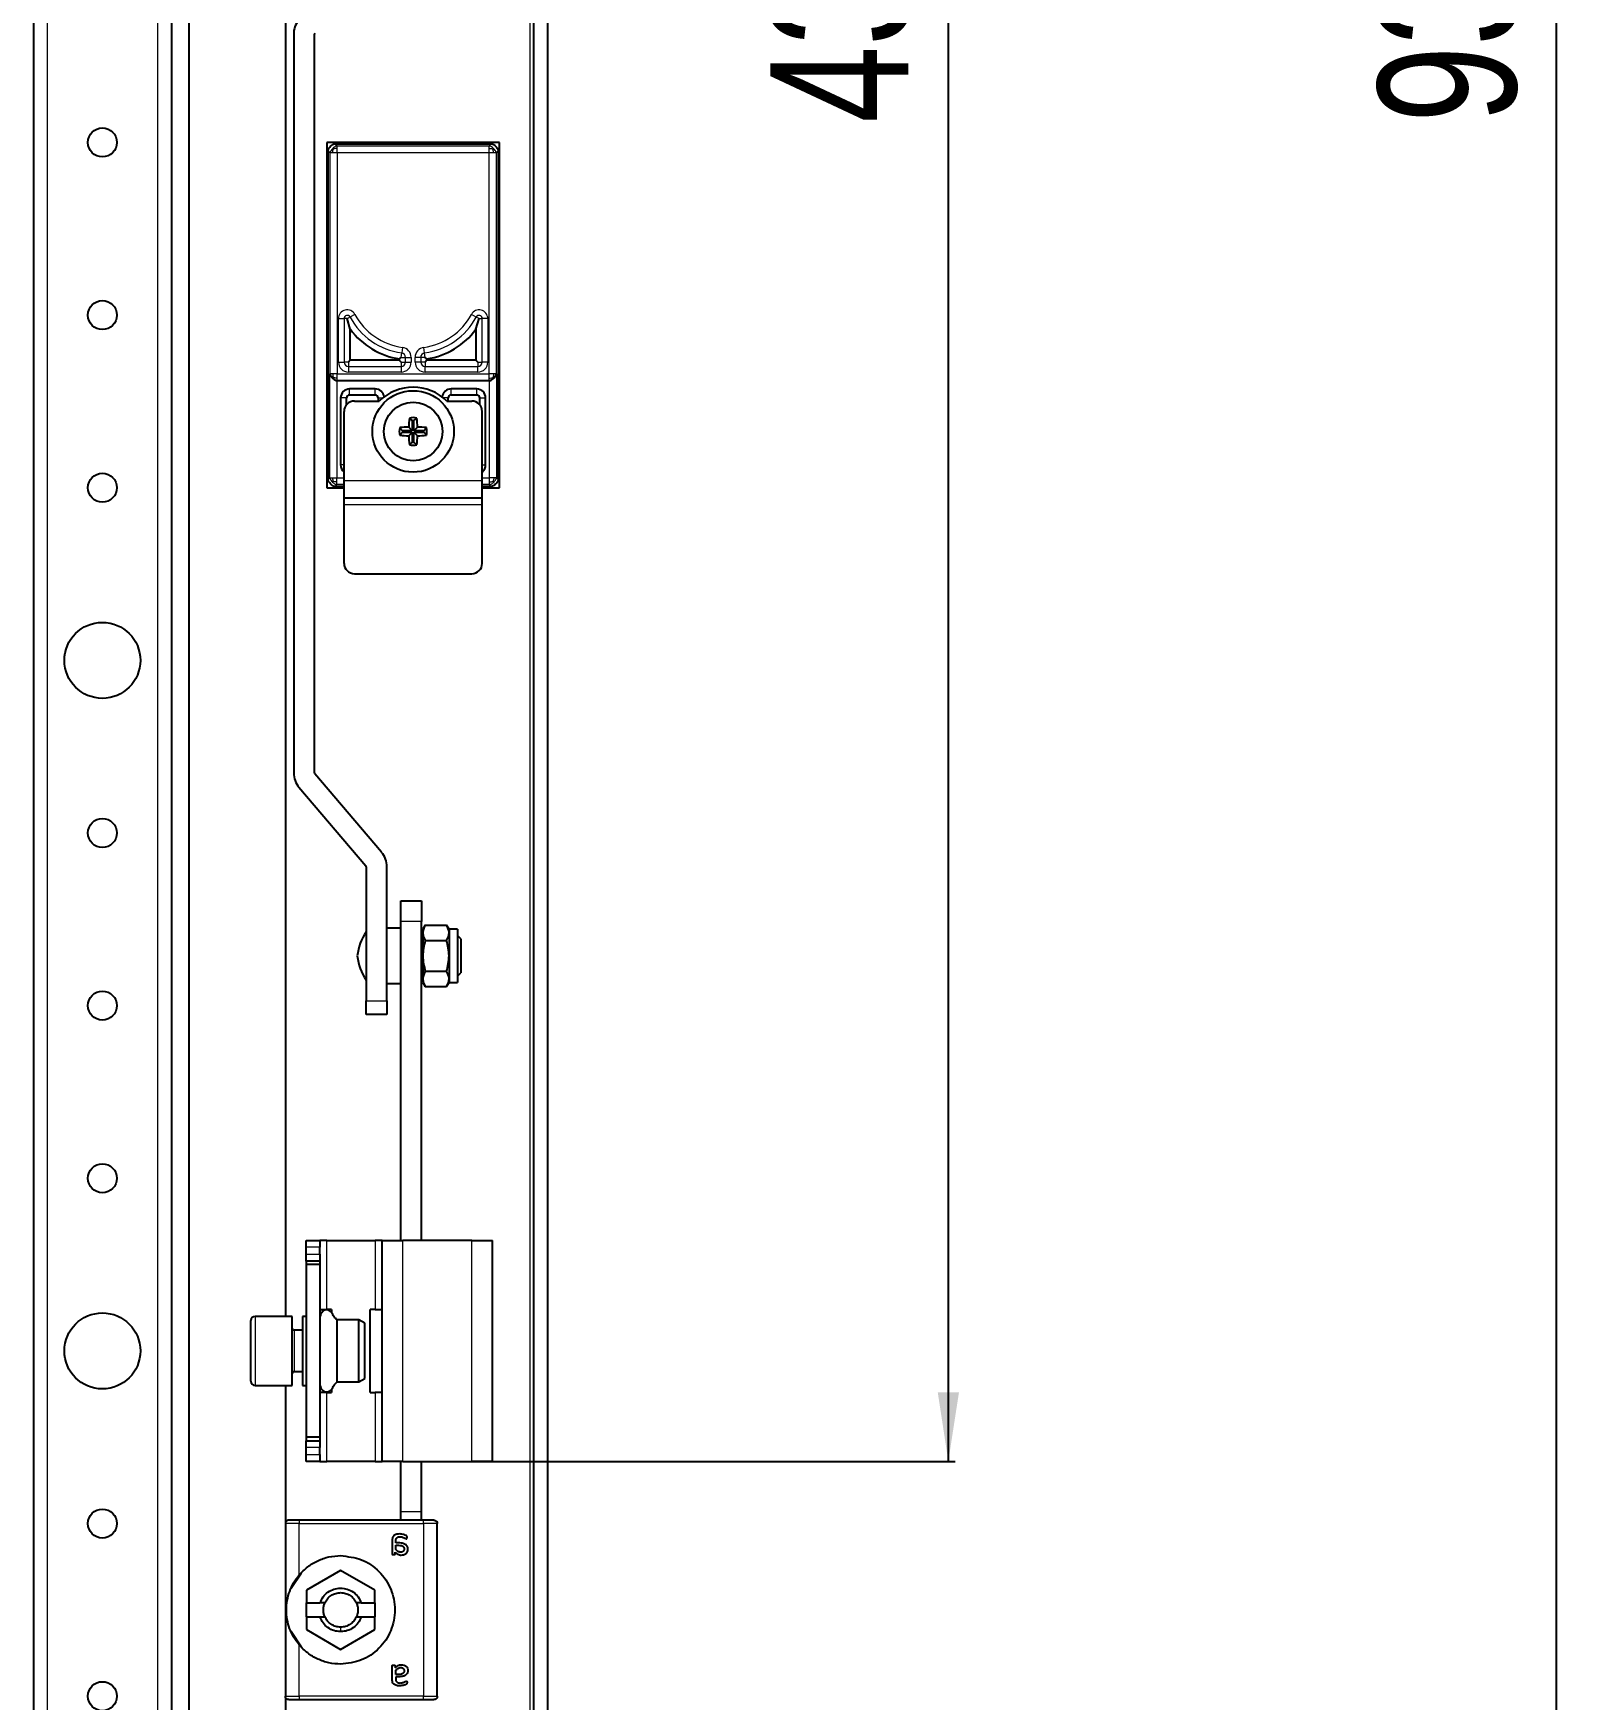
# Model space of a CAD drawing. Header units: millimetres. Extents: x -542 to 1728, y -422 to 1043.
# Drawn here: x 1505.6 to 1727.7, y 63.1 to 304.4 of the extents above; entities that cross this region are included whole.
import ezdxf

# ---------------------------------------------------------------- set-up
doc = ezdxf.new("R2010")
doc.units = ezdxf.units.MM
doc.layers.add('FORMAT', color=7, linetype='Continuous')
doc.styles.add('SLDTEXTSTYLE0', font='TXT', dxfattribs={"width": 0.75})
doc.dimstyles.new('SLDDIMSTYLE0', dxfattribs={"dimtxt": 20, "dimasz": 10, "dimexe": 0, "dimexo": 0.0625, "dimgap": 5, "dimtad": 2, "dimdec": 1, "dimrnd": 1e-09, "dimzin": 12, "dimdsep": 46, "dimtxsty": 'SLDTEXTSTYLE0', "dimsah": 1, "dimcen": 0.09, "dimadec": 0, "dimazin": 3, "dimtfac": 1, "dimtofl": 0, "dimtmove": 0, "dimatfit": 3, "dimfxl": 0, "dimfrac": 2, "dimtolj": 1, "dimtzin": 12, "dimarcsym": 0})

# ---------------------------------------------------------------- blocks, each defined once
blk = doc.blocks.new('_D_5')
at = {"layer": 'FORMAT'}
for p, q in [((1572.12, 779.63), (1727.11, 779.63)), ((1726.11, 779.63), (1726.11, -152.37)), ((1572.12, -152.37), (1727.11, -152.37))]:
    blk.add_line(p, q, dxfattribs=at)
for points in [[(1726.11, 779.63), (1724.58, 769.63), (1727.65, 769.63)], [(1726.11, -152.37), (1727.65, -142.37), (1724.58, -142.37)]]:
    blk.add_solid(points, dxfattribs=at)
at = {"layer": 'FORMAT', "insert": (1700.33, 291.46), "char_height": 20, "attachment_point": 1, "rotation": 90, "style": 'SLDTEXTSTYLE0'}
blk.add_mtext('932', dxfattribs=at)
blk = doc.blocks.new('_D_8')
at = {"layer": 'FORMAT'}
for p, q in [((1569.12, 529.63), (1639.11, 529.63)), ((1638.11, 529.63), (1638.11, 97.63)), ((1569.12, 97.63), (1639.11, 97.63))]:
    blk.add_line(p, q, dxfattribs=at)
for points in [[(1638.11, 529.63), (1636.58, 519.63), (1639.65, 519.63)], [(1638.11, 97.63), (1639.65, 107.63), (1636.58, 107.63)]]:
    blk.add_solid(points, dxfattribs=at)
at = {"layer": 'FORMAT', "insert": (1612.33, 291.46), "char_height": 20, "attachment_point": 1, "rotation": 90, "style": 'SLDTEXTSTYLE0'}
blk.add_mtext('432', dxfattribs=at)

msp = doc.modelspace()

# ---------------------------------------------------------------- linework, layer by layer
at = {"color": 7, "linetype": 'Continuous', "lineweight": 25}
for p, q in [((1578.11, -263.87), (1578.11, 891.13)), ((1580.11, -263.87), (1580.11, 891.13)), ((1528.11, 858.13), (1528.11, -230.87)), ((1505.61, 831.13), (1505.61, -203.87)), ((1525.61, 831.13), (1525.61, -203.87)), ((1542.11, 508.63), (1542.11, 118.63)), ((1543.31, 304.31), (1543.31, 197.33)), ((1546.31, 197.33), (1546.31, 304.31)), ((1573.11, 288.63), (1548.11, 288.63)), ((1548.11, 288.63), (1548.11, 238.63)), ((1548.29, 239.81), (1548.29, 287.44)), ((1549.29, 288.44), (1571.93, 288.44)), ((1572.93, 287.44), (1572.93, 239.81)), ((1573.11, 238.63), (1573.11, 288.63)), ((1551.51, 261.57), (1551.06, 263.13)), ((1569.71, 261.57), (1570.16, 263.13)), ((1551.51, 257.08), (1551.51, 261.57)), ((1569.71, 261.57), (1569.71, 257.08)), ((1551.51, 257.08), (1551.26, 256.83)), ((1558.61, 257.08), (1551.51, 257.08)), ((1558.61, 257.28), (1558.86, 257.5)), ((1558.61, 257.28), (1558.61, 257.08)), ((1558.61, 257.08), (1558.86, 256.83)), ((1562.61, 257.28), (1562.36, 257.5)), ((1562.61, 257.08), (1562.36, 256.83)), ((1562.61, 257.08), (1562.61, 257.28)), ((1569.71, 257.08), (1562.61, 257.08)), ((1569.71, 257.08), (1569.96, 256.83)), ((1549.58, 254.13), (1549.56, 254.13)), ((1549.59, 254.13), (1549.58, 254.13)), ((1571.63, 254.13), (1549.59, 254.13)), ((1571.64, 254.13), (1571.63, 254.13)), ((1571.66, 254.13), (1571.64, 254.13)), ((1550.11, 251.63), (1550.11, 241.93)), ((1550.97, 250.66), (1550.97, 251.63)), ((1555.11, 252.93), (1551.41, 252.93)), ((1551.41, 252.06), (1555.11, 252.06)), ((1552.11, 251.18), (1555.71, 251.18)), ((1555.54, 251.63), (1555.54, 251.18)), ((1565.51, 251.18), (1569.11, 251.18)), ((1565.67, 251.18), (1565.67, 251.63)), ((1569.81, 252.93), (1566.11, 252.93)), ((1566.11, 252.06), (1569.81, 252.06)), ((1570.24, 251.63), (1570.24, 250.66)), ((1571.11, 241.93), (1571.11, 251.63)), ((1550.61, 239.68), (1550.61, 249.68)), ((1560.49, 248.34), (1560.06, 248.7)), ((1560.72, 248.34), (1561.16, 248.7)), ((1570.61, 239.68), (1570.61, 249.68)), ((1559.05, 246.89), (1558.69, 247.32)), ((1559.05, 246.66), (1558.69, 246.23)), ((1560.49, 246.89), (1559.05, 246.89)), ((1559.05, 246.66), (1560.49, 246.66)), ((1560.49, 246.89), (1559.98, 247.41)), ((1560.49, 246.66), (1559.98, 246.15)), ((1560.49, 248.34), (1560.49, 246.89)), ((1560.49, 246.66), (1560.49, 245.22)), ((1560.72, 246.89), (1560.72, 248.34)), ((1560.72, 246.89), (1561.24, 247.41)), ((1562.17, 246.89), (1560.72, 246.89)), ((1560.72, 245.22), (1560.72, 246.66)), ((1560.72, 246.66), (1561.24, 246.15)), ((1560.72, 246.66), (1562.17, 246.66)), ((1562.17, 246.89), (1562.53, 247.32)), ((1562.17, 246.66), (1562.53, 246.23)), ((1560.49, 245.22), (1560.06, 244.86)), ((1560.72, 245.22), (1561.16, 244.86)), ((1550.61, 237.18), (1550.61, 239.68)), ((1570.61, 237.18), (1570.61, 239.68)), ((1548.11, 238.63), (1550.61, 238.63)), ((1550.61, 238.81), (1549.29, 238.81)), ((1550.61, 237.18), (1570.61, 237.18)), ((1550.61, 236.18), (1550.61, 237.18)), ((1571.93, 238.81), (1570.61, 238.81)), ((1570.61, 238.63), (1573.11, 238.63)), ((1570.61, 236.18), (1570.61, 237.18)), ((1550.61, 227.68), (1550.61, 236.18)), ((1570.61, 227.68), (1570.61, 236.18)), ((1552.11, 226.18), (1569.11, 226.18)), ((1556.04, 185.83), (1546.36, 197.2)), ((1544.07, 195.25), (1553.76, 183.88)), ((1553.81, 183.75), (1553.81, 164.33)), ((1556.81, 164.33), (1556.81, 183.75)), ((1558.81, 175.83), (1558.81, 178.83)), ((1558.81, 178.83), (1561.81, 178.83)), ((1561.81, 178.83), (1561.81, 175.83)), ((1558.81, 174.83), (1556.81, 174.83)), ((1558.81, 129.63), (1558.81, 175.83)), ((1561.81, 129.63), (1561.81, 175.83)), ((1562.01, 173.78), (1561.81, 173.78)), ((1562.36, 175.28), (1562.01, 174.68)), ((1562.01, 174.68), (1562.01, 166.98)), ((1562.36, 175.28), (1565.46, 175.28)), ((1565.81, 174.68), (1565.46, 175.28)), ((1567.01, 174.68), (1565.81, 174.68)), ((1565.81, 174.68), (1565.81, 166.98)), ((1567.01, 174.68), (1567.01, 166.98)), ((1567.51, 173.28), (1567.01, 173.78)), ((1562.36, 173.05), (1565.46, 173.05)), ((1567.51, 173.28), (1567.51, 168.38)), ((1556.81, 166.83), (1558.81, 166.83)), ((1561.81, 167.88), (1562.01, 167.88)), ((1562.01, 166.98), (1562.36, 166.38)), ((1562.36, 168.6), (1565.46, 168.6)), ((1565.46, 166.38), (1565.81, 166.98)), ((1565.81, 166.98), (1567.01, 166.98)), ((1567.01, 167.88), (1567.51, 168.38)), ((1553.81, 162.33), (1553.81, 164.33)), ((1556.81, 164.33), (1556.81, 162.33)), ((1562.36, 166.38), (1565.46, 166.38)), ((1556.81, 162.33), (1553.81, 162.33)), ((1545.11, 129.63), (1547.11, 129.63)), ((1545.11, 128.63), (1545.11, 129.63)), ((1545.11, 127.63), (1545.11, 128.63)), ((1547.11, 129.63), (1547.11, 128.63)), ((1548.11, 129.63), (1547.11, 129.63)), ((1547.11, 127.63), (1547.11, 128.63)), ((1548.11, 129.63), (1555.11, 129.63)), ((1556.11, 129.63), (1555.11, 129.63)), ((1556.11, 129.63), (1559.11, 129.63)), ((1556.11, 97.63), (1556.11, 129.63)), ((1569.11, 129.63), (1559.11, 129.63)), ((1569.11, 129.63), (1572.11, 129.63)), ((1572.11, 97.63), (1572.11, 129.63)), ((1545.11, 126.63), (1545.11, 127.63)), ((1547.11, 126.63), (1545.11, 126.63)), ((1545.11, 126.63), (1545.11, 126.13)), ((1547.11, 126.13), (1545.11, 126.13)), ((1545.11, 126.13), (1545.11, 101.13)), ((1547.11, 127.63), (1547.11, 126.63)), ((1547.11, 126.63), (1547.11, 126.13)), ((1547.11, 126.13), (1547.11, 101.13)), ((1543.11, 118.63), (1537.71, 118.63)), ((1543.11, 108.63), (1543.11, 118.63)), ((1545.11, 118.63), (1544.61, 118.63)), ((1544.61, 118.63), (1544.61, 117.41)), ((1547.11, 119.63), (1548.11, 119.63)), ((1548.81, 119.63), (1548.11, 119.63)), ((1548.81, 119.63), (1548.81, 119.18)), ((1554.41, 107.63), (1554.41, 119.63)), ((1555.11, 119.63), (1554.41, 119.63)), ((1555.11, 119.63), (1556.11, 119.63)), ((1537.11, 109.23), (1537.11, 118.03)), ((1544.61, 116.63), (1543.36, 116.63)), ((1544.61, 117.41), (1544.61, 108.63)), ((1552.74, 118.13), (1549.61, 118.13)), ((1549.61, 109.13), (1549.61, 118.13)), ((1553.61, 117.63), (1552.74, 118.13)), ((1552.74, 109.13), (1552.74, 118.13)), ((1553.61, 109.63), (1553.61, 117.63)), ((1537.71, 108.63), (1543.11, 108.63)), ((1542.11, 108.63), (1542.11, 88.8)), ((1543.36, 110.63), (1544.61, 110.63)), ((1544.61, 108.63), (1545.11, 108.63)), ((1549.61, 109.13), (1552.74, 109.13)), ((1552.74, 109.13), (1553.61, 109.63)), ((1548.11, 107.63), (1547.11, 107.63)), ((1548.11, 107.63), (1548.81, 107.63)), ((1548.81, 108.07), (1548.81, 107.63)), ((1554.41, 107.63), (1555.11, 107.63)), ((1556.11, 107.63), (1555.11, 107.63)), ((1547.11, 101.13), (1545.11, 101.13)), ((1545.11, 101.13), (1545.11, 100.63)), ((1545.11, 99.63), (1545.11, 100.63)), ((1545.11, 100.63), (1547.11, 100.63)), ((1545.11, 98.63), (1545.11, 99.63)), ((1547.11, 101.13), (1547.11, 100.63)), ((1547.11, 100.63), (1547.11, 99.63)), ((1547.11, 98.63), (1547.11, 99.63)), ((1545.11, 97.63), (1545.11, 98.63)), ((1547.11, 97.63), (1545.11, 97.63)), ((1547.11, 98.63), (1547.11, 97.63)), ((1547.11, 97.63), (1548.11, 97.63)), ((1555.11, 97.63), (1548.11, 97.63)), ((1555.11, 97.63), (1556.11, 97.63)), ((1559.11, 97.63), (1556.11, 97.63)), ((1558.81, 90.33), (1558.81, 97.63)), ((1559.11, 97.63), (1569.11, 97.63)), ((1561.81, 90.33), (1561.81, 97.63)), ((1572.11, 97.63), (1569.11, 97.63)), ((1558.81, 89.07), (1558.81, 90.33)), ((1561.81, 89.07), (1561.81, 90.33)), ((1542.11, 88.63), (1542.11, 63.63)), ((1562.11, 89.13), (1544.11, 89.13)), ((1562.71, 89.13), (1562.46, 89.13)), ((1564.11, 63.63), (1564.11, 88.63)), ((1557.55, 86.08), (1557.55, 84.22)), ((1558.01, 84.22), (1558.01, 84.5)), ((1558.08, 85.83), (1558.08, 86.05)), ((1558.46, 85.83), (1558.08, 85.83)), ((1558.08, 85.48), (1558.51, 85.48)), ((1558.08, 84.89), (1558.08, 85.48)), ((1542.94, 79.25), (1544.45, 81.51)), ((1550.11, 81.84), (1545.16, 78.98)), ((1555.06, 78.98), (1550.11, 81.84)), ((1545.16, 78.98), (1545.16, 77.13)), ((1555.06, 77.13), (1555.06, 78.98)), ((1545.16, 75.13), (1545.16, 77.13)), ((1545.16, 77.13), (1547.12, 77.13)), ((1545.16, 75.13), (1545.16, 73.27)), ((1545.16, 75.13), (1547.12, 75.13)), ((1547.82, 77.13), (1547.12, 77.13)), ((1547.12, 75.13), (1547.82, 75.13)), ((1553.1, 77.13), (1552.4, 77.13)), ((1552.4, 75.13), (1553.1, 75.13)), ((1553.1, 77.13), (1555.06, 77.13)), ((1553.1, 75.13), (1555.06, 75.13)), ((1555.06, 77.13), (1555.06, 75.13)), ((1555.06, 73.27), (1555.06, 75.13)), ((1544.45, 70.74), (1542.94, 73)), ((1545.16, 73.27), (1550.11, 70.41)), ((1550.11, 70.41), (1555.06, 73.27)), ((1557.55, 66.17), (1557.55, 68.03)), ((1558.01, 68.03), (1558.01, 67.75)), ((1558.08, 66.77), (1558.08, 67.36)), ((1558.51, 66.77), (1558.08, 66.77)), ((1558.46, 66.42), (1558.08, 66.42)), ((1558.08, 66.42), (1558.08, 66.2)), ((1542.11, 63.45), (1542.11, -131.37)), ((1544.11, 63.13), (1562.11, 63.13)), ((1562.46, 63.13), (1562.71, 63.13))]:
    msp.add_line(p, q, dxfattribs=at)
at = {"color": 8, "linetype": 'Continuous', "lineweight": 18}
for p, q in [((1577.51, 888.53), (1577.51, -261.27)), ((1507.61, 831.13), (1507.61, -203.87)), ((1523.61, 831.13), (1523.61, -203.87)), ((1548.59, 287.14), (1548.29, 287.44)), ((1549.29, 288.44), (1549.59, 288.14)), ((1549.59, 288.14), (1571.63, 288.14)), ((1571.63, 288.14), (1571.93, 288.44)), ((1572.93, 287.44), (1572.63, 287.14)), ((1548.59, 255.13), (1548.59, 287.14)), ((1549.59, 287.14), (1549.59, 255.13)), ((1571.63, 287.14), (1549.59, 287.14)), ((1571.63, 255.13), (1571.63, 287.14)), ((1572.63, 287.14), (1572.63, 255.13)), ((1549.8, 256.83), (1549.8, 263.13)), ((1549.8, 263.13), (1550.6, 263.13)), ((1550.6, 263.13), (1550.6, 256.83)), ((1551.06, 263.13), (1550.6, 263.13)), ((1551.06, 263.13), (1551.46, 263.34)), ((1552.17, 263.72), (1551.46, 263.34)), ((1569.75, 263.34), (1569.05, 263.72)), ((1570.16, 263.13), (1569.75, 263.34)), ((1570.16, 263.13), (1570.62, 263.13)), ((1571.42, 263.13), (1570.62, 263.13)), ((1570.62, 256.83), (1570.62, 263.13)), ((1571.42, 263.13), (1571.42, 256.83)), ((1559.06, 258.94), (1558.95, 258.15)), ((1562.27, 258.15), (1562.16, 258.94)), ((1549.8, 256.83), (1550.6, 256.83)), ((1551.26, 256.83), (1550.6, 256.83)), ((1551.26, 256.83), (1551.26, 256.17)), ((1551.26, 256.17), (1551.26, 255.37)), ((1551.26, 256.17), (1558.86, 256.17)), ((1558.86, 257.5), (1558.95, 258.15)), ((1558.86, 257.5), (1559.52, 257.5)), ((1558.86, 256.83), (1558.86, 256.17)), ((1558.86, 256.83), (1559.52, 256.83)), ((1558.86, 256.17), (1558.86, 255.37)), ((1559.52, 257.5), (1560.32, 257.5)), ((1559.52, 256.83), (1559.52, 257.5)), ((1559.52, 256.83), (1560.32, 256.83)), ((1560.32, 257.5), (1560.32, 256.83)), ((1560.9, 256.83), (1560.9, 257.5)), ((1561.7, 257.5), (1560.9, 257.5)), ((1561.7, 256.83), (1560.9, 256.83)), ((1561.7, 257.5), (1561.7, 256.83)), ((1562.36, 257.5), (1561.7, 257.5)), ((1562.36, 256.83), (1561.7, 256.83)), ((1562.36, 257.5), (1562.27, 258.15)), ((1562.36, 256.83), (1562.36, 256.17)), ((1562.36, 255.37), (1562.36, 256.17)), ((1562.36, 256.17), (1569.96, 256.17)), ((1569.96, 256.83), (1569.96, 256.17)), ((1569.96, 256.83), (1570.62, 256.83)), ((1569.96, 255.37), (1569.96, 256.17)), ((1571.42, 256.83), (1570.62, 256.83)), ((1548.56, 255.13), (1548.59, 255.13)), ((1548.56, 240.08), (1548.56, 255.13)), ((1549.56, 254.13), (1549.56, 240.08)), ((1549.59, 255.13), (1571.63, 255.13)), ((1558.86, 255.37), (1551.26, 255.37)), ((1569.96, 255.37), (1562.36, 255.37)), ((1571.66, 240.08), (1571.66, 254.13)), ((1572.63, 255.13), (1572.66, 255.13)), ((1572.66, 255.13), (1572.66, 240.08)), ((1550.97, 251.63), (1550.11, 251.63)), ((1551.41, 252.06), (1551.41, 252.93)), ((1555.11, 252.06), (1555.11, 252.93)), ((1555.54, 251.63), (1556.22, 251.63)), ((1565.67, 251.63), (1565, 251.63)), ((1566.11, 252.06), (1566.11, 252.93)), ((1569.81, 252.06), (1569.81, 252.93)), ((1570.24, 251.63), (1571.11, 251.63)), ((1550.61, 241.93), (1550.11, 241.93)), ((1570.61, 241.93), (1571.11, 241.93)), ((1548.29, 239.81), (1548.56, 240.08)), ((1549.56, 239.08), (1549.29, 238.81)), ((1549.56, 240.08), (1550.61, 240.08)), ((1550.61, 239.08), (1549.56, 239.08)), ((1550.61, 239.68), (1570.61, 239.68)), ((1570.61, 240.08), (1571.66, 240.08)), ((1571.66, 239.08), (1570.61, 239.08)), ((1571.93, 238.81), (1571.66, 239.08)), ((1572.66, 240.08), (1572.93, 239.81)), ((1550.61, 236.18), (1570.61, 236.18)), ((1561.81, 175.83), (1558.81, 175.83)), ((1553.81, 164.33), (1556.81, 164.33)), ((1547.11, 128.63), (1545.11, 128.63)), ((1548.11, 119.63), (1548.11, 129.63)), ((1555.11, 129.63), (1555.11, 119.63)), ((1559.11, 97.63), (1559.11, 129.63)), ((1569.11, 97.63), (1569.11, 129.63)), ((1545.11, 127.63), (1547.11, 127.63)), ((1537.71, 118.63), (1537.71, 108.63)), ((1543.36, 116.63), (1543.36, 115.16)), ((1543.36, 115.16), (1543.36, 110.63)), ((1548.11, 97.63), (1548.11, 107.63)), ((1555.11, 107.63), (1555.11, 97.63)), ((1547.11, 99.63), (1545.11, 99.63)), ((1545.11, 98.63), (1547.11, 98.63)), ((1561.81, 90.33), (1558.81, 90.33)), ((1544.11, 81.19), (1544.11, 88.63)), ((1544.11, 88.63), (1562.11, 88.63)), ((1562.11, 88.63), (1562.11, 63.63)), ((1550.11, 73.63), (1550.11, 72.98)), ((1544.11, 63.63), (1544.11, 71.06)), ((1562.11, 63.63), (1544.11, 63.63))]:
    msp.add_line(p, q, dxfattribs=at)
at = {"color": 7, "linetype": 'Continuous', "lineweight": 25}
for centre, radius in [((1515.61, 288.63), 2.1), ((1515.61, 263.63), 2.1), ((1560.61, 246.78), 5.9), ((1560.61, 246.78), 4.25), ((1515.61, 238.63), 2.1), ((1515.61, 213.63), 5.5), ((1515.61, 188.63), 2.1), ((1515.61, 163.63), 2.1), ((1515.61, 138.63), 2.1), ((1515.61, 113.63), 5.5), ((1515.61, 88.63), 2.1), ((1515.61, 63.63), 2.1)]:
    msp.add_circle(centre, radius, dxfattribs=at)
for centre, radius, start, end in [((1546.51, 304.31), 3.2, 141.4416, 180), ((1546.51, 304.31), 0.2, 141.4416, 180), ((1560.31, 268.1), 10.95, 216.5958, 261.061), ((1560.91, 268.1), 10.95, 278.939, 323.4042), ((1551.41, 251.63), 1.3, 90, 180), ((1552.11, 249.68), 1.5, 90, 180), ((1551.41, 251.63), 0.435, 90, 180), ((1555.11, 251.63), 1.3, 6.3593, 90), ((1555.11, 251.63), 0.435, 0, 90), ((1560.61, 246.18), 7, 45.5847, 134.4153), ((1566.11, 251.63), 1.3, 90, 173.6407), ((1566.11, 251.63), 0.435, 90, 180), ((1569.11, 249.68), 1.5, 0, 90), ((1569.81, 251.63), 1.3, 0, 90), ((1569.81, 251.63), 0.435, 0, 90), ((1578.69, 246.84), 18.72, 174.3168, 178.2751), ((1560.61, 246.78), 2, 74.1146, 105.8854), ((1542.53, 246.84), 18.72, 1.7249, 5.6832), ((1560.61, 246.78), 2, 164.1146, 195.8854), ((1560.54, 228.7), 18.72, 91.7249, 95.6832), ((1560.54, 264.86), 18.72, 264.3168, 268.2751), ((1560.61, 246.78), 1.56, 175.8165, 184.1835), ((1578.69, 246.71), 18.72, 181.7249, 185.6832), ((1560.61, 246.78), 1.56, 85.8165, 94.1835), ((1542.53, 246.71), 18.72, 354.3168, 358.2751), ((1560.68, 228.7), 18.72, 84.3168, 88.2751), ((1560.68, 264.86), 18.72, 271.7249, 275.6832), ((1560.61, 246.78), 1.56, 355.8165, 4.1835), ((1560.61, 246.78), 2, 344.1146, 15.8854), ((1560.61, 246.78), 2, 254.1146, 285.8854), ((1560.61, 246.78), 1.56, 265.8165, 274.1835), ((1551.41, 241.93), 1.3, 180, 232.0201), ((1569.81, 241.93), 1.3, 307.9799, 0), ((1552.11, 227.68), 1.5, 180, 270), ((1569.11, 227.68), 1.5, 270, 0), ((1546.51, 197.33), 3.2, 180, 220.4367), ((1546.51, 197.33), 0.2, 180, 220.4367), ((1553.61, 183.75), 3.2, 0, 40.4367), ((1553.61, 183.75), 0.2, 0, 40.4367), ((1560.45, 169.87), 8, 146.1291, 173.1181), ((1560.45, 171.78), 8, 186.8819, 213.8709), ((1537.71, 118.03), 0.6, 90, 180), ((1543.36, 116.88), 0.25, 180, 270), ((1537.71, 109.23), 0.6, 180, 270), ((1543.36, 110.38), 0.25, 90, 180)]:
    msp.add_arc(centre, radius, start, end, dxfattribs=at)
at = {"color": 8, "linetype": 'Continuous', "lineweight": 18}
for centre, radius, start, end in [((1551.06, 263.13), 1.26, 28.2631, 180), ((1551.06, 263.13), 0.46, 28.2631, 180), ((1560.31, 268.1), 10.04, 208.2631, 262.2213), ((1560.31, 268.1), 9.24, 208.2631, 262.2213), ((1560.91, 268.1), 9.24, 277.7787, 331.7369), ((1560.91, 268.1), 10.04, 277.7787, 331.7369), ((1570.16, 263.13), 1.26, 0, 151.7369), ((1570.16, 263.13), 0.46, 0, 151.7369), ((1558.86, 257.5), 1.46, 0, 82.2213), ((1562.36, 257.5), 1.46, 97.7787, 180), ((1551.26, 256.83), 1.46, 180, 270), ((1551.26, 256.83), 0.66, 180, 270), ((1558.86, 256.83), 1.46, 270, 0), ((1558.86, 256.83), 0.66, 270, 0), ((1558.86, 257.5), 0.66, 0, 82.2213), ((1562.36, 256.83), 1.46, 180, 270), ((1562.36, 257.5), 0.66, 97.7787, 180), ((1562.36, 256.83), 0.66, 180, 270), ((1569.96, 256.83), 1.46, 270, 0), ((1569.96, 256.83), 0.66, 270, 0)]:
    msp.add_arc(centre, radius, start, end, dxfattribs=at)
at = {"color": 7, "linetype": 'Continuous', "lineweight": 25}
for points, knots in [([(1548.29, 287.44), (1548.29, 287.47), (1548.31, 287.6), (1548.43, 287.82), (1548.65, 288.08), (1548.89, 288.28), (1549.08, 288.39), (1549.2, 288.43), (1549.26, 288.44), (1549.29, 288.44)], [0, 0, 0, 0, 0.0566974, 0.2503517, 0.4998638, 0.7488693, 0.8744535, 0.9435148, 1, 1, 1, 1]), ([(1571.93, 288.44), (1571.95, 288.44), (1572.08, 288.43), (1572.3, 288.3), (1572.56, 288.08), (1572.77, 287.84), (1572.87, 287.65), (1572.92, 287.53), (1572.92, 287.47), (1572.93, 287.44)], [0, 0, 0, 0, 0.056697, 0.250352, 0.499864, 0.748869, 0.874453, 0.943515, 1, 1, 1, 1]), ([(1548.56, 255.13), (1548.57, 255.07), (1548.61, 254.86), (1548.85, 254.58), (1549.12, 254.33), (1549.33, 254.2), (1549.46, 254.14), (1549.53, 254.13), (1549.56, 254.13)], [0, 0, 0, 0, 0.125207, 0.499639, 0.74848, 0.874099, 0.946251, 1, 1, 1, 1]), ([(1571.63, 254.13), (1571.66, 254.13), (1571.72, 254.14), (1571.84, 254.18), (1572.03, 254.29), (1572.16, 254.41), (1572.26, 254.49)], [0, 0, 0, 0, 0.124863, 0.249962, 0.500073, 1, 1, 1, 1]), ([(1571.66, 254.13), (1571.69, 254.13), (1571.84, 254.16), (1572.07, 254.31), (1572.33, 254.53), (1572.51, 254.77), (1572.63, 254.97), (1572.65, 255.07), (1572.66, 255.13)], [0, 0, 0, 0, 0.053741, 0.2506254, 0.4994286, 0.749504, 0.8748127, 1, 1, 1, 1]), ([(1549.29, 238.81), (1549.26, 238.81), (1549.14, 238.82), (1548.92, 238.95), (1548.65, 239.17), (1548.45, 239.41), (1548.34, 239.6), (1548.3, 239.72), (1548.29, 239.78), (1548.29, 239.81)], [0, 0, 0, 0, 0.0566974, 0.2503517, 0.4998638, 0.7488693, 0.8744535, 0.9435148, 1, 1, 1, 1]), ([(1572.93, 239.81), (1572.92, 239.78), (1572.91, 239.66), (1572.78, 239.43), (1572.57, 239.17), (1572.33, 238.97), (1572.13, 238.86), (1572.02, 238.82), (1571.95, 238.81), (1571.93, 238.81)], [0, 0, 0, 0, 0.056697, 0.250352, 0.499864, 0.748869, 0.874453, 0.943515, 1, 1, 1, 1]), ([(1562.36, 175.28), (1562.18, 174.88), (1561.84, 174.13), (1562.19, 173.39), (1562.36, 173.05)], [0, 0, 0, 0, 0.534707, 1, 1, 1, 1]), ([(1565.46, 173.05), (1565.64, 173.45), (1565.98, 174.19), (1565.63, 174.93), (1565.46, 175.28)], [0, 0, 0, 0, 0.534707, 1, 1, 1, 1]), ([(1562.36, 173.05), (1562.18, 172.3), (1561.84, 170.81), (1562.19, 169.33), (1562.36, 168.6)], [0, 0, 0, 0, 0.508481, 1, 1, 1, 1]), ([(1565.46, 168.6), (1565.64, 169.36), (1565.98, 170.84), (1565.63, 172.32), (1565.46, 173.05)], [0, 0, 0, 0, 0.508481, 1, 1, 1, 1]), ([(1562.36, 168.6), (1562.18, 168.2), (1561.84, 167.46), (1562.19, 166.72), (1562.36, 166.38)], [0, 0, 0, 0, 0.534707, 1, 1, 1, 1]), ([(1565.46, 166.38), (1565.64, 166.77), (1565.98, 167.52), (1565.63, 168.26), (1565.46, 168.6)], [0, 0, 0, 0, 0.534707, 1, 1, 1, 1]), ([(1549.61, 118.13), (1549.43, 118.28), (1549.09, 118.59), (1548.89, 119.15), (1548.53, 119.46), (1548.19, 119.59), (1547.83, 119.55), (1547.48, 119.36), (1547.23, 119), (1547.15, 118.71), (1547.11, 118.56)], [0, 0, 0, 0, 0.185676, 0.371025, 0.466937, 0.562172, 0.656347, 0.751553, 0.873842, 1, 1, 1, 1]), ([(1547.11, 108.69), (1547.15, 108.54), (1547.23, 108.25), (1547.48, 107.89), (1547.83, 107.7), (1548.19, 107.66), (1548.53, 107.79), (1548.89, 108.1), (1549.09, 108.67), (1549.43, 108.97), (1549.61, 109.13)], [0, 0, 0, 0, 0.1261582, 0.2484472, 0.3436534, 0.4378284, 0.5330628, 0.6289748, 0.8143244, 1, 1, 1, 1]), ([(1558.66, 87.13), (1558.52, 87.12), (1558.29, 87.11), (1558.01, 87.01), (1557.82, 86.9), (1557.68, 86.73), (1557.57, 86.45), (1557.56, 86.23), (1557.55, 86.08)], [0, 0, 0, 0, 0.250089, 0.382495, 0.500259, 0.622163, 0.750133, 1, 1, 1, 1]), ([(1559.73, 86.63), (1559.73, 86.68), (1559.73, 86.77), (1559.66, 86.86), (1559.53, 86.94), (1559.2, 87.07), (1558.88, 87.11), (1558.66, 87.13)], [0, 0, 0, 0, 0.124693, 0.187182, 0.249773, 0.500039, 1, 1, 1, 1]), ([(1558.01, 84.5), (1558.13, 84.38), (1558.32, 84.21), (1558.59, 84.1), (1558.76, 84.07), (1558.84, 84.07), (1558.88, 84.07)], [0, 0, 0, 0, 0.499113, 0.749325, 0.874665, 1, 1, 1, 1]), ([(1558.08, 86.05), (1558.08, 86.14), (1558.09, 86.28), (1558.15, 86.45), (1558.22, 86.56), (1558.33, 86.64), (1558.45, 86.69), (1558.59, 86.71), (1558.67, 86.71), (1558.72, 86.71)], [0, 0, 0, 0, 0.250023, 0.382539, 0.499802, 0.620838, 0.749652, 0.874777, 1, 1, 1, 1]), ([(1558.8, 84.48), (1558.73, 84.48), (1558.59, 84.5), (1558.33, 84.63), (1558.18, 84.79), (1558.08, 84.89)], [0, 0, 0, 0, 0.249939, 0.499864, 1, 1, 1, 1]), ([(1559.84, 84.91), (1559.84, 84.99), (1559.83, 85.15), (1559.74, 85.36), (1559.58, 85.54), (1559.31, 85.71), (1558.93, 85.81), (1558.62, 85.83), (1558.46, 85.83)], [0, 0, 0, 0, 0.125049, 0.249886, 0.370856, 0.49982, 0.749609, 1, 1, 1, 1]), ([(1558.51, 85.48), (1558.61, 85.47), (1558.79, 85.47), (1559.02, 85.41), (1559.16, 85.31), (1559.25, 85.21), (1559.31, 85.09), (1559.31, 84.99), (1559.31, 84.95)], [0, 0, 0, 0, 0.279652, 0.500248, 0.629485, 0.750186, 0.875763, 1, 1, 1, 1]), ([(1558.72, 86.71), (1558.88, 86.7), (1559.12, 86.67), (1559.37, 86.54), (1559.5, 86.47), (1559.57, 86.43), (1559.61, 86.42), (1559.62, 86.42)], [0, 0, 0, 0, 0.4987, 0.749508, 0.874949, 0.946783, 1, 1, 1, 1]), ([(1559.31, 84.95), (1559.31, 84.88), (1559.3, 84.78), (1559.24, 84.67), (1559.17, 84.59), (1559.09, 84.54), (1559, 84.5), (1558.9, 84.48), (1558.83, 84.48), (1558.8, 84.48)], [0, 0, 0, 0, 0.249168, 0.373635, 0.49939, 0.619394, 0.749656, 0.87477, 1, 1, 1, 1]), ([(1558.88, 84.07), (1559.01, 84.07), (1559.19, 84.08), (1559.41, 84.17), (1559.57, 84.27), (1559.69, 84.4), (1559.82, 84.61), (1559.83, 84.79), (1559.84, 84.91)], [0, 0, 0, 0, 0.25007, 0.379181, 0.500499, 0.62417, 0.750842, 1, 1, 1, 1]), ([(1559.62, 86.42), (1559.64, 86.42), (1559.65, 86.42), (1559.67, 86.43), (1559.68, 86.45), (1559.7, 86.47), (1559.72, 86.51), (1559.72, 86.55), (1559.73, 86.59), (1559.73, 86.62), (1559.73, 86.63)], [0, 0, 0, 0, 0.128825, 0.180169, 0.243397, 0.36986, 0.499864, 0.749649, 0.843476, 1, 1, 1, 1]), ([(1557.55, 84.22), (1557.55, 84.21), (1557.55, 84.19), (1557.57, 84.17), (1557.59, 84.15), (1557.67, 84.13), (1557.73, 84.13), (1557.78, 84.13)], [0, 0, 0, 0, 0.124881, 0.183376, 0.250934, 0.500336, 1, 1, 1, 1]), ([(1557.78, 84.13), (1557.82, 84.13), (1557.89, 84.13), (1557.97, 84.15), (1557.99, 84.17), (1558.01, 84.19), (1558.01, 84.21), (1558.01, 84.22)], [0, 0, 0, 0, 0.499718, 0.749437, 0.810587, 0.875078, 1, 1, 1, 1]), ([(1544.11, 71.06), (1543.82, 71.44), (1543.25, 72.2), (1542.69, 73.44), (1542.34, 74.72), (1542.22, 76.13), (1542.34, 77.53), (1542.7, 78.81), (1543.25, 80.06), (1543.82, 80.81), (1544.11, 81.19)], [0, 0, 0, 0, 0.125762, 0.25037, 0.375307, 0.500139, 0.62481, 0.749763, 0.874888, 1, 1, 1, 1]), ([(1557.55, 68.03), (1557.55, 68.05), (1557.55, 68.06), (1557.57, 68.08), (1557.59, 68.1), (1557.67, 68.12), (1557.73, 68.13), (1557.78, 68.13)], [0, 0, 0, 0, 0.124884, 0.186377, 0.250914, 0.500322, 1, 1, 1, 1]), ([(1557.78, 68.13), (1557.83, 68.13), (1557.88, 68.12), (1557.95, 68.11), (1557.98, 68.1), (1557.99, 68.08), (1558.01, 68.06), (1558.01, 68.04), (1558.01, 68.03)], [0, 0, 0, 0, 0.499162, 0.644242, 0.749698, 0.813605, 0.875217, 1, 1, 1, 1]), ([(1558.01, 67.75), (1558.13, 67.87), (1558.32, 68.04), (1558.63, 68.17), (1558.8, 68.18), (1558.88, 68.18)], [0, 0, 0, 0, 0.499364, 0.749701, 1, 1, 1, 1]), ([(1558.08, 67.36), (1558.18, 67.46), (1558.33, 67.62), (1558.55, 67.74), (1558.69, 67.77), (1558.77, 67.77), (1558.8, 67.77)], [0, 0, 0, 0, 0.499765, 0.749504, 0.874771, 1, 1, 1, 1]), ([(1558.8, 67.77), (1558.87, 67.77), (1558.97, 67.76), (1559.09, 67.71), (1559.17, 67.66), (1559.24, 67.58), (1559.28, 67.5), (1559.31, 67.4), (1559.31, 67.33), (1559.31, 67.3)], [0, 0, 0, 0, 0.2496231, 0.3771401, 0.499734, 0.6227303, 0.7498125, 0.8748762, 1, 1, 1, 1]), ([(1558.88, 68.18), (1559.01, 68.18), (1559.19, 68.17), (1559.41, 68.08), (1559.57, 67.98), (1559.69, 67.85), (1559.82, 67.64), (1559.83, 67.46), (1559.84, 67.34)], [0, 0, 0, 0, 0.25007, 0.379559, 0.500499, 0.624556, 0.750843, 1, 1, 1, 1]), ([(1558.66, 65.13), (1558.59, 65.13), (1558.44, 65.13), (1558.22, 65.17), (1558.01, 65.24), (1557.82, 65.36), (1557.68, 65.52), (1557.57, 65.8), (1557.56, 66.02), (1557.55, 66.17)], [0, 0, 0, 0, 0.125255, 0.250437, 0.383066, 0.500493, 0.622629, 0.75025, 1, 1, 1, 1]), ([(1558.08, 66.2), (1558.08, 66.16), (1558.08, 66.07), (1558.1, 65.93), (1558.15, 65.81), (1558.22, 65.7), (1558.33, 65.62), (1558.49, 65.55), (1558.63, 65.54), (1558.72, 65.54)], [0, 0, 0, 0, 0.125295, 0.250514, 0.383518, 0.50035, 0.621938, 0.750243, 1, 1, 1, 1]), ([(1559.84, 67.34), (1559.84, 67.3), (1559.84, 67.22), (1559.81, 67.07), (1559.74, 66.89), (1559.58, 66.71), (1559.31, 66.54), (1558.93, 66.44), (1558.62, 66.43), (1558.46, 66.42)], [0, 0, 0, 0, 0.0626366, 0.1252782, 0.2500723, 0.3748405, 0.4999941, 0.7496958, 1, 1, 1, 1]), ([(1559.31, 67.3), (1559.31, 67.26), (1559.31, 67.17), (1559.25, 67.04), (1559.16, 66.94), (1559.02, 66.84), (1558.79, 66.78), (1558.61, 66.78), (1558.51, 66.77)], [0, 0, 0, 0, 0.124446, 0.249795, 0.37, 0.499734, 0.719932, 1, 1, 1, 1]), ([(1559.73, 65.62), (1559.73, 65.6), (1559.73, 65.54), (1559.71, 65.46), (1559.66, 65.39), (1559.53, 65.31), (1559.2, 65.18), (1558.88, 65.15), (1558.66, 65.13)], [0, 0, 0, 0, 0.0626863, 0.1251726, 0.1876279, 0.2501847, 0.5003136, 1, 1, 1, 1]), ([(1558.72, 65.54), (1558.88, 65.55), (1559.19, 65.58), (1559.45, 65.79), (1559.61, 65.83), (1559.62, 65.83)], [0, 0, 0, 0, 0.498852, 0.946609, 1, 1, 1, 1]), ([(1559.62, 65.83), (1559.64, 65.83), (1559.65, 65.83), (1559.67, 65.82), (1559.69, 65.8), (1559.7, 65.78), (1559.72, 65.72), (1559.73, 65.67), (1559.73, 65.62)], [0, 0, 0, 0, 0.13107, 0.182437, 0.243796, 0.371388, 0.500442, 1, 1, 1, 1])]:
    msp.add_open_spline(points, degree=3, knots=knots, dxfattribs=at)
at = {"color": 8, "linetype": 'Continuous', "lineweight": 18}
for points, knots in [([(1548.96, 287.77), (1548.88, 287.68), (1548.75, 287.54), (1548.65, 287.35), (1548.6, 287.24), (1548.59, 287.17), (1548.59, 287.14)], [0, 0, 0, 0, 0.499932, 0.750046, 0.875143, 1, 1, 1, 1]), ([(1549.59, 288.14), (1549.56, 288.14), (1549.5, 288.13), (1549.38, 288.09), (1549.19, 287.98), (1549.05, 287.86), (1548.96, 287.77)], [0, 0, 0, 0, 0.124863, 0.249962, 0.500073, 1, 1, 1, 1]), ([(1548.96, 287.77), (1548.97, 287.77), (1548.98, 287.76), (1549.04, 287.69), (1549.07, 287.66)], [0, 0, 0, 0, 0.584601, 1, 1, 1, 1]), ([(1548.96, 287.14), (1548.97, 287.25), (1548.98, 287.44), (1549.04, 287.6), (1549.07, 287.66)], [0, 0, 0, 0, 0.584782, 1, 1, 1, 1]), ([(1549.59, 287.77), (1549.48, 287.76), (1549.3, 287.76), (1549.14, 287.69), (1549.07, 287.66)], [0, 0, 0, 0, 0.584782, 1, 1, 1, 1]), ([(1549.59, 287.77), (1549.59, 287.85), (1549.59, 287.98), (1549.59, 288.09), (1549.59, 288.13), (1549.59, 288.14), (1549.59, 288.14)], [0, 0, 0, 0, 0.499933, 0.750044, 0.87514, 1, 1, 1, 1]), ([(1549.59, 287.14), (1549.59, 287.17), (1549.59, 287.23), (1549.59, 287.35), (1549.59, 287.54), (1549.59, 287.68), (1549.59, 287.77)], [0, 0, 0, 0, 0.124527, 0.250035, 0.500121, 1, 1, 1, 1]), ([(1571.63, 287.77), (1571.63, 287.87), (1571.63, 288.01), (1571.63, 288.13), (1571.63, 288.14), (1571.63, 288.14)], [0, 0, 0, 0, 0.633094, 0.851999, 1, 1, 1, 1]), ([(1572.26, 287.77), (1572.16, 287.86), (1572.03, 287.98), (1571.84, 288.09), (1571.72, 288.13), (1571.66, 288.14), (1571.63, 288.14)], [0, 0, 0, 0, 0.499932, 0.750046, 0.875143, 1, 1, 1, 1]), ([(1571.63, 287.14), (1571.63, 287.18), (1571.63, 287.27), (1571.63, 287.49), (1571.63, 287.65), (1571.63, 287.77)], [0, 0, 0, 0, 0.148001, 0.3669064, 1, 1, 1, 1]), ([(1571.63, 287.77), (1571.73, 287.76), (1571.92, 287.76), (1572.08, 287.69), (1572.15, 287.66)], [0, 0, 0, 0, 0.584782, 1, 1, 1, 1]), ([(1572.26, 287.77), (1572.25, 287.77), (1572.24, 287.76), (1572.17, 287.69), (1572.15, 287.66)], [0, 0, 0, 0, 0.584601, 1, 1, 1, 1]), ([(1572.25, 287.14), (1572.25, 287.25), (1572.24, 287.44), (1572.17, 287.6), (1572.15, 287.66)], [0, 0, 0, 0, 0.584782, 1, 1, 1, 1]), ([(1572.63, 287.14), (1572.62, 287.17), (1572.62, 287.24), (1572.57, 287.35), (1572.47, 287.54), (1572.34, 287.68), (1572.26, 287.77)], [0, 0, 0, 0, 0.124863, 0.249962, 0.500073, 1, 1, 1, 1]), ([(1548.96, 287.14), (1548.86, 287.14), (1548.72, 287.14), (1548.61, 287.14), (1548.6, 287.14), (1548.59, 287.14)], [0, 0, 0, 0, 0.633094, 0.851999, 1, 1, 1, 1]), ([(1549.59, 287.14), (1549.56, 287.14), (1549.47, 287.14), (1549.24, 287.14), (1549.08, 287.14), (1548.96, 287.14)], [0, 0, 0, 0, 0.148001, 0.366906, 1, 1, 1, 1]), ([(1572.25, 287.14), (1572.14, 287.14), (1571.98, 287.14), (1571.75, 287.14), (1571.66, 287.14), (1571.63, 287.14)], [0, 0, 0, 0, 0.633094, 0.851999, 1, 1, 1, 1]), ([(1572.63, 287.14), (1572.62, 287.14), (1572.61, 287.14), (1572.5, 287.14), (1572.36, 287.14), (1572.25, 287.14)], [0, 0, 0, 0, 0.148001, 0.366906, 1, 1, 1, 1]), ([(1548.96, 255.13), (1548.88, 255.13), (1548.75, 255.13), (1548.65, 255.13), (1548.6, 255.13), (1548.6, 255.13), (1548.59, 255.13)], [0, 0, 0, 0, 0.49988, 0.749964, 0.875473, 1, 1, 1, 1]), ([(1548.96, 254.49), (1548.86, 254.61), (1548.72, 254.77), (1548.61, 255), (1548.6, 255.09), (1548.59, 255.13)], [0, 0, 0, 0, 0.633497, 0.852215, 1, 1, 1, 1]), ([(1549.59, 255.13), (1549.56, 255.13), (1549.5, 255.13), (1549.38, 255.13), (1549.19, 255.13), (1549.06, 255.13), (1548.96, 255.13)], [0, 0, 0, 0, 0.124527, 0.250035, 0.500121, 1, 1, 1, 1]), ([(1548.96, 255.13), (1548.97, 255.02), (1548.98, 254.83), (1549.04, 254.67), (1549.07, 254.6)], [0, 0, 0, 0, 0.585225, 1, 1, 1, 1]), ([(1548.96, 254.49), (1548.97, 254.5), (1548.98, 254.51), (1549.04, 254.57), (1549.07, 254.6)], [0, 0, 0, 0, 0.5850478, 1, 1, 1, 1]), ([(1549.59, 254.13), (1549.56, 254.13), (1549.46, 254.14), (1549.24, 254.25), (1549.08, 254.39), (1548.96, 254.49)], [0, 0, 0, 0, 0.147785, 0.366503, 1, 1, 1, 1]), ([(1549.59, 254.49), (1549.48, 254.5), (1549.3, 254.51), (1549.14, 254.57), (1549.07, 254.6)], [0, 0, 0, 0, 0.585048, 1, 1, 1, 1]), ([(1549.59, 254.49), (1549.59, 254.59), (1549.59, 254.73), (1549.59, 254.92), (1549.59, 255.03), (1549.59, 255.09), (1549.59, 255.13)], [0, 0, 0, 0, 0.4998775, 0.7499648, 0.8754836, 1, 1, 1, 1]), ([(1549.59, 254.13), (1549.59, 254.13), (1549.59, 254.14), (1549.59, 254.18), (1549.59, 254.29), (1549.59, 254.41), (1549.59, 254.49)], [0, 0, 0, 0, 0.124863, 0.249962, 0.500073, 1, 1, 1, 1]), ([(1571.63, 254.49), (1571.63, 254.61), (1571.63, 254.77), (1571.63, 255), (1571.63, 255.09), (1571.63, 255.13)], [0, 0, 0, 0, 0.633497, 0.852215, 1, 1, 1, 1]), ([(1572.25, 255.13), (1572.16, 255.13), (1572.02, 255.13), (1571.83, 255.13), (1571.72, 255.13), (1571.66, 255.13), (1571.63, 255.13)], [0, 0, 0, 0, 0.4998798, 0.7499641, 0.8754727, 1, 1, 1, 1]), ([(1571.63, 254.49), (1571.73, 254.5), (1571.92, 254.51), (1572.08, 254.57), (1572.15, 254.6)], [0, 0, 0, 0, 0.585048, 1, 1, 1, 1]), ([(1571.63, 254.13), (1571.63, 254.13), (1571.63, 254.14), (1571.63, 254.25), (1571.63, 254.39), (1571.63, 254.49)], [0, 0, 0, 0, 0.147785, 0.366503, 1, 1, 1, 1]), ([(1572.25, 255.13), (1572.25, 255.02), (1572.24, 254.83), (1572.18, 254.67), (1572.15, 254.6)], [0, 0, 0, 0, 0.585225, 1, 1, 1, 1]), ([(1572.26, 254.49), (1572.25, 254.5), (1572.24, 254.51), (1572.18, 254.57), (1572.15, 254.6)], [0, 0, 0, 0, 0.585048, 1, 1, 1, 1]), ([(1572.63, 255.13), (1572.62, 255.13), (1572.62, 255.13), (1572.57, 255.13), (1572.46, 255.13), (1572.34, 255.13), (1572.25, 255.13)], [0, 0, 0, 0, 0.124527, 0.250035, 0.500121, 1, 1, 1, 1]), ([(1572.26, 254.49), (1572.34, 254.59), (1572.47, 254.73), (1572.57, 254.92), (1572.62, 255.03), (1572.62, 255.09), (1572.63, 255.13)], [0, 0, 0, 0, 0.4998775, 0.7499648, 0.8754836, 1, 1, 1, 1]), ([(1548.56, 240.08), (1548.57, 240.08), (1548.58, 240.08), (1548.69, 240.08), (1548.83, 240.08), (1548.94, 240.08)], [0, 0, 0, 0, 0.148001, 0.366906, 1, 1, 1, 1]), ([(1548.56, 240.08), (1548.57, 240.05), (1548.57, 239.99), (1548.62, 239.87), (1548.72, 239.68), (1548.85, 239.54), (1548.93, 239.45)], [0, 0, 0, 0, 0.124863, 0.249962, 0.500073, 1, 1, 1, 1]), ([(1548.93, 239.45), (1548.94, 239.45), (1548.95, 239.46), (1549.01, 239.53), (1549.04, 239.56)], [0, 0, 0, 0, 0.584601, 1, 1, 1, 1]), ([(1548.93, 239.45), (1549.02, 239.36), (1549.16, 239.24), (1549.35, 239.13), (1549.47, 239.09), (1549.53, 239.08), (1549.56, 239.08)], [0, 0, 0, 0, 0.4999314, 0.7500452, 0.8751424, 1, 1, 1, 1]), ([(1548.94, 240.08), (1549.05, 240.08), (1549.21, 240.08), (1549.44, 240.08), (1549.53, 240.08), (1549.56, 240.08)], [0, 0, 0, 0, 0.633094, 0.851999, 1, 1, 1, 1]), ([(1548.94, 240.08), (1548.94, 239.97), (1548.95, 239.78), (1549.01, 239.62), (1549.04, 239.56)], [0, 0, 0, 0, 0.584782, 1, 1, 1, 1]), ([(1549.56, 239.45), (1549.45, 239.46), (1549.27, 239.47), (1549.11, 239.53), (1549.04, 239.56)], [0, 0, 0, 0, 0.584782, 1, 1, 1, 1]), ([(1549.56, 239.45), (1549.56, 239.54), (1549.56, 239.68), (1549.56, 239.87), (1549.56, 239.99), (1549.56, 240.05), (1549.56, 240.08)], [0, 0, 0, 0, 0.49988, 0.749964, 0.875473, 1, 1, 1, 1]), ([(1549.56, 239.08), (1549.56, 239.08), (1549.56, 239.09), (1549.56, 239.14), (1549.56, 239.24), (1549.56, 239.37), (1549.56, 239.45)], [0, 0, 0, 0, 0.124859, 0.249955, 0.500068, 1, 1, 1, 1]), ([(1572.28, 240.08), (1572.19, 240.08), (1572.05, 240.08), (1571.86, 240.08), (1571.75, 240.08), (1571.69, 240.08), (1571.66, 240.08)], [0, 0, 0, 0, 0.49988, 0.749964, 0.875473, 1, 1, 1, 1]), ([(1571.66, 239.45), (1571.66, 239.57), (1571.66, 239.73), (1571.66, 239.95), (1571.66, 240.04), (1571.66, 240.08)], [0, 0, 0, 0, 0.6330936, 0.851999, 1, 1, 1, 1]), ([(1571.66, 239.45), (1571.76, 239.46), (1571.95, 239.47), (1572.11, 239.53), (1572.18, 239.56)], [0, 0, 0, 0, 0.584782, 1, 1, 1, 1]), ([(1571.66, 239.08), (1571.66, 239.08), (1571.66, 239.1), (1571.66, 239.21), (1571.66, 239.35), (1571.66, 239.45)], [0, 0, 0, 0, 0.148001, 0.366906, 1, 1, 1, 1]), ([(1571.66, 239.08), (1571.69, 239.08), (1571.75, 239.09), (1571.87, 239.13), (1572.06, 239.24), (1572.19, 239.36), (1572.29, 239.45)], [0, 0, 0, 0, 0.124863, 0.249962, 0.500073, 1, 1, 1, 1]), ([(1572.28, 240.08), (1572.28, 239.97), (1572.27, 239.78), (1572.2, 239.62), (1572.18, 239.56)], [0, 0, 0, 0, 0.5847816, 1, 1, 1, 1]), ([(1572.29, 239.45), (1572.28, 239.45), (1572.27, 239.46), (1572.2, 239.53), (1572.18, 239.56)], [0, 0, 0, 0, 0.584601, 1, 1, 1, 1]), ([(1572.66, 240.08), (1572.65, 240.08), (1572.64, 240.08), (1572.6, 240.08), (1572.49, 240.08), (1572.37, 240.08), (1572.28, 240.08)], [0, 0, 0, 0, 0.124859, 0.249955, 0.500068, 1, 1, 1, 1]), ([(1572.29, 239.45), (1572.37, 239.54), (1572.5, 239.68), (1572.6, 239.87), (1572.65, 239.99), (1572.65, 240.05), (1572.66, 240.08)], [0, 0, 0, 0, 0.499932, 0.750046, 0.875143, 1, 1, 1, 1])]:
    msp.add_open_spline(points, degree=3, knots=knots, dxfattribs=at)
at = {"color": 7, "linetype": 'Continuous', "lineweight": 25}
for points in [[(1542.61, 89.13), (1542.54, 89.12), (1542.41, 89.1), (1542.25, 88.99), (1542.13, 88.82), (1542.12, 88.69), (1542.11, 88.63)], [(1544.11, 89.13), (1543.91, 89.13), (1543.52, 89.13), (1543.02, 89.13), (1542.68, 89.13), (1542.63, 89.13), (1542.61, 89.13)], [(1563.61, 89.13), (1563.59, 89.13), (1563.54, 89.13), (1563.19, 89.13), (1562.7, 89.13), (1562.31, 89.13), (1562.11, 89.13)], [(1563.61, 89.13), (1563.67, 89.12), (1563.81, 89.1), (1563.97, 88.99), (1564.09, 88.82), (1564.1, 88.69), (1564.11, 88.63)], [(1544.11, 81.19), (1544.5, 81.6), (1545.29, 82.42), (1546.78, 83.29), (1548.4, 83.87), (1549.54, 83.94), (1550.11, 83.98)], [(1550.11, 83.98), (1551.14, 83.86), (1553.19, 83.62), (1555.8, 81.81), (1557.55, 79.21), (1558.16, 76.13), (1557.55, 73.04), (1555.8, 70.44), (1553.19, 68.63), (1551.14, 68.39), (1550.11, 68.28)], [(1547.12, 77.13), (1547.25, 77.43), (1547.52, 78.03), (1548.24, 78.72), (1549.13, 79.17), (1550.11, 79.33), (1551.09, 79.17), (1551.98, 78.72), (1552.7, 78.03), (1552.96, 77.43), (1553.1, 77.13)], [(1547.82, 77.13), (1547.93, 77.34), (1548.16, 77.77), (1548.72, 78.24), (1549.38, 78.56), (1549.87, 78.61), (1550.11, 78.63)], [(1550.11, 78.63), (1550.35, 78.61), (1550.83, 78.56), (1551.5, 78.24), (1552.05, 77.77), (1552.28, 77.34), (1552.4, 77.13)], [(1550.11, 72.98), (1549.78, 73.01), (1549.13, 73.06), (1548.24, 73.53), (1547.52, 74.22), (1547.25, 74.82), (1547.12, 75.13)], [(1547.82, 75.13), (1547.76, 75.29), (1547.64, 75.61), (1547.59, 76.13), (1547.64, 76.64), (1547.76, 76.96), (1547.82, 77.13)], [(1550.11, 73.63), (1549.87, 73.65), (1549.38, 73.69), (1548.72, 74.01), (1548.16, 74.49), (1547.93, 74.91), (1547.82, 75.13)], [(1553.1, 75.13), (1552.96, 74.82), (1552.7, 74.22), (1551.98, 73.53), (1551.09, 73.06), (1550.44, 73.01), (1550.11, 72.98)], [(1552.4, 75.13), (1552.28, 74.91), (1552.05, 74.49), (1551.5, 74.01), (1550.83, 73.69), (1550.35, 73.65), (1550.11, 73.63)], [(1552.4, 77.13), (1552.46, 76.96), (1552.58, 76.64), (1552.62, 76.13), (1552.58, 75.61), (1552.46, 75.29), (1552.4, 75.13)], [(1550.11, 68.28), (1549.54, 68.31), (1548.4, 68.38), (1546.78, 68.96), (1545.29, 69.83), (1544.5, 70.65), (1544.11, 71.06)], [(1542.61, 63.13), (1542.54, 63.13), (1542.41, 63.15), (1542.25, 63.26), (1542.13, 63.43), (1542.12, 63.56), (1542.11, 63.63)], [(1542.61, 63.13), (1542.63, 63.13), (1542.68, 63.13), (1543.02, 63.13), (1543.52, 63.13), (1543.91, 63.13), (1544.11, 63.13)], [(1562.11, 63.13), (1562.31, 63.13), (1562.7, 63.13), (1563.19, 63.13), (1563.54, 63.13), (1563.59, 63.13), (1563.61, 63.13)], [(1564.11, 63.63), (1564.1, 63.56), (1564.09, 63.43), (1563.97, 63.26), (1563.81, 63.15), (1563.67, 63.13), (1563.61, 63.13)]]:
    msp.add_open_spline(points, degree=3, dxfattribs=at)
at = {"color": 8, "linetype": 'Continuous', "lineweight": 18}
for points in [[(1544.11, 88.63), (1543.85, 88.63), (1543.32, 88.63), (1542.66, 88.63), (1542.2, 88.63), (1542.14, 88.63), (1542.11, 88.63)], [(1544.11, 89.13), (1544.11, 89.12), (1544.11, 89.1), (1544.11, 88.99), (1544.11, 88.82), (1544.11, 88.69), (1544.11, 88.63)], [(1562.11, 88.63), (1562.11, 88.69), (1562.11, 88.82), (1562.11, 88.99), (1562.11, 89.1), (1562.11, 89.12), (1562.11, 89.13)], [(1564.11, 88.63), (1564.08, 88.63), (1564.02, 88.63), (1563.56, 88.63), (1562.9, 88.63), (1562.37, 88.63), (1562.11, 88.63)], [(1542.11, 63.63), (1542.14, 63.63), (1542.2, 63.63), (1542.66, 63.63), (1543.32, 63.63), (1543.85, 63.63), (1544.11, 63.63)], [(1544.11, 63.63), (1544.11, 63.56), (1544.11, 63.43), (1544.11, 63.26), (1544.11, 63.15), (1544.11, 63.13), (1544.11, 63.13)], [(1562.11, 63.13), (1562.11, 63.13), (1562.11, 63.15), (1562.11, 63.26), (1562.11, 63.43), (1562.11, 63.56), (1562.11, 63.63)], [(1562.11, 63.63), (1562.37, 63.63), (1562.9, 63.63), (1563.56, 63.63), (1564.02, 63.63), (1564.08, 63.63), (1564.11, 63.63)]]:
    msp.add_open_spline(points, degree=3, dxfattribs=at)

# ---------------------------------------------------------------- dimensions: what is measured, and where the dimension line sits
at = {"layer": 'FORMAT'}
for base, p1, p2, picture, middle in [((1726.11, -152.37), (1572.11, 779.63), (1572.11, -152.37), '_D_5', (1726.11, 313.63)), ((1638.11, 97.63), (1569.11, 529.63), (1569.11, 97.63), '_D_8', (1638.11, 313.63))]:
    dim = msp.add_linear_dim(base=base, p1=p1, p2=p2, angle=90, dimstyle='SLDDIMSTYLE0', dxfattribs=at)
    dim.commit()
    dim.dimension.update_dxf_attribs({"geometry": picture, "text_midpoint": middle, "dimtype": 160})

doc.saveas('drawing.dxf')
